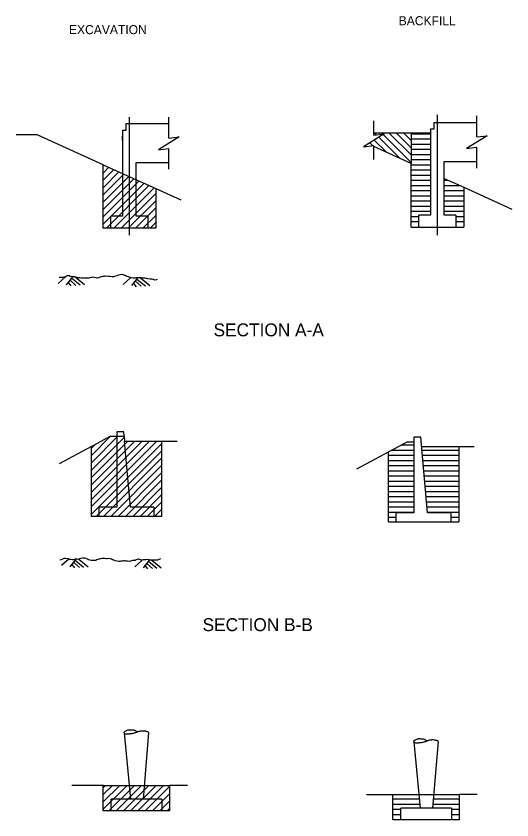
# Model space of a CAD drawing. Extents: x 889 to 1035, y 261 to 772.
# Drawn here: x 889.2 to 953.3, y 667.6 to 771.4 of the extents above; entities that cross this region are included whole.
import ezdxf

# ---------------------------------------------------------------- set-up
doc = ezdxf.new("R2010")
doc.units = 0
for name, color, linetype in [('pp_PRESENTATION', 7, 'Continuous'), ('rd_EARTHWORK', 7, 'Continuous'), ('rd_EARTHWORK-anno', 7, 'Continuous'), ('rd_EXCAVATION-DITCH', 7, 'Continuous')]:
    doc.layers.add(name, color=color, linetype=linetype)

msp = doc.modelspace()

# ---------------------------------------------------------------- linework, layer by layer
at = {"layer": 'pp_PRESENTATION'}
for p, q in [((908.95, 757.36), (908.95, 758.32)), ((935.46, 756), (935.46, 757.83)), ((948.73, 757.51), (948.73, 758.47)), ((948.73, 755.76), (948.73, 757.59)), ((908.95, 755.6), (908.95, 757.44)), ((935.46, 752.83), (935.46, 754.67)), ((908.95, 752.44), (908.95, 754.27)), ((948.73, 752.59), (948.73, 754.42)), ((908.95, 751.6), (908.95, 752.44)), ((948.73, 751.75), (948.73, 752.59)), ((895.6, 737.68), (894.65, 736.83)), ((896.5, 737.68), (895.72, 736.68)), ((895.97, 736.97), (896.31, 736.55)), ((896.23, 737.25), (896.96, 736.59)), ((896.42, 737.53), (897.5, 736.65)), ((896.86, 737.68), (898.07, 736.69)), ((904.03, 737.57), (903.08, 736.72)), ((904.93, 737.57), (904.15, 736.57)), ((904.4, 736.85), (904.74, 736.43)), ((904.66, 737.14), (905.39, 736.48)), ((904.85, 737.42), (905.93, 736.54)), ((905.29, 737.56), (906.5, 736.58)), ((896.05, 701.27), (895.11, 700.42)), ((896.96, 701.27), (896.18, 700.27)), ((896.42, 700.55), (896.77, 700.13)), ((896.68, 700.84), (897.42, 700.18)), ((896.88, 701.12), (897.96, 700.24)), ((897.32, 701.26), (898.53, 700.28)), ((905.51, 701.13), (904.56, 700.28)), ((906.41, 701.13), (905.63, 700.13)), ((906.13, 700.71), (906.87, 700.04)), ((906.33, 700.98), (907.41, 700.1)), ((906.77, 701.13), (907.98, 700.15)), ((905.88, 700.42), (906.22, 700))]:
    msp.add_line(p, q, dxfattribs=at)
for points in [[(908.95, 755.6), (910.28, 755.77), (907.61, 754.1), (908.95, 754.27)], [(935.46, 756), (936.79, 756.17), (934.12, 754.5), (935.46, 754.67)], [(948.73, 755.76), (950.06, 755.92), (947.4, 754.26), (948.73, 754.42)]]:
    msp.add_lwpolyline(points, dxfattribs=at)
at = {"layer": 'rd_EARTHWORK'}
for p, q in [((943.67, 743.08), (943.67, 758.6)), ((903.89, 743.08), (903.89, 758.33)), ((943.25, 757.63), (948.73, 757.63)), ((943.25, 756.79), (943.25, 757.63)), ((902.99, 756.63), (902.99, 745.53)), ((902.99, 756.63), (903.46, 756.63)), ((903.46, 757.48), (908.95, 757.48)), ((903.46, 756.63), (903.46, 757.48)), ((942.78, 756.79), (942.78, 745.68)), ((942.78, 756.79), (943.25, 756.79)), ((891.96, 756.04), (889.23, 756.04)), ((900.47, 752.18), (891.96, 756.04)), ((902.99, 755.3), (902.99, 755.84)), ((935.46, 756.31), (940.26, 756.31)), ((940.25, 756.31), (940.25, 752.35)), ((940.26, 756.31), (942.78, 756.31)), ((940.25, 752.34), (935.46, 754.51)), ((904.76, 752.44), (908.95, 752.44)), ((904.76, 750.24), (904.76, 752.44)), ((944.54, 752.59), (948.73, 752.59)), ((944.54, 750.39), (944.54, 752.59)), ((900.47, 743.97), (900.47, 752.18)), ((900.47, 752.18), (904.8, 750.22)), ((940.25, 744.12), (940.25, 752.35)), ((944.54, 745.68), (944.54, 750.39)), ((944.54, 750.39), (947.05, 749.26)), ((904.76, 745.53), (904.76, 750.24)), ((904.8, 750.22), (907.27, 749.1)), ((947.05, 749.26), (953.28, 746.44)), ((947.05, 749.26), (947.05, 744.12)), ((907.27, 749.1), (910.51, 747.63)), ((907.27, 749.1), (907.27, 743.97)), ((902.99, 745.53), (901.47, 745.53)), ((901.47, 743.97), (901.47, 745.53)), ((906.27, 745.53), (904.76, 745.53)), ((906.27, 745.53), (906.27, 743.97)), ((942.78, 745.68), (941.25, 745.68)), ((941.25, 744.12), (941.25, 745.68)), ((946.05, 745.68), (944.54, 745.68)), ((946.05, 745.68), (946.05, 744.12)), ((940.25, 744.12), (947.05, 744.12)), ((907.27, 743.97), (900.47, 743.97)), ((898.96, 715.81), (901.39, 717.12)), ((901.39, 717.12), (903.19, 717.12)), ((902.23, 717.69), (902.23, 707.95)), ((903.13, 717.69), (902.23, 717.69)), ((903.19, 717.12), (903.13, 717.7)), ((903.19, 717.12), (903.24, 716.49)), ((904.01, 707.95), (903.24, 716.49)), ((903.24, 716.49), (908.03, 716.49)), ((908.03, 716.49), (910.02, 716.49)), ((908.03, 716.49), (908.03, 706.77)), ((939.77, 716.42), (933.18, 712.88)), ((939.77, 716.42), (940.61, 716.42)), ((940.61, 716.99), (940.61, 707.25)), ((941.51, 716.99), (940.61, 716.99)), ((942.39, 707.25), (941.51, 717)), ((898.96, 715.81), (894.81, 713.58)), ((898.96, 706.77), (898.96, 715.81)), ((937.33, 706.07), (937.33, 715.11)), ((941.62, 715.79), (948.39, 715.79)), ((946.4, 715.79), (946.4, 706.07)), ((902.23, 707.95), (899.96, 707.95)), ((899.96, 706.77), (899.96, 707.95)), ((907.03, 707.95), (904.01, 707.95)), ((907.03, 707.95), (907.03, 706.77)), ((907.26, 706.77), (898.96, 706.77)), ((908.03, 706.77), (907.26, 706.77)), ((940.61, 707.25), (938.33, 707.25)), ((938.33, 706.07), (938.33, 707.25)), ((945.4, 707.25), (942.39, 707.25)), ((945.4, 707.25), (945.4, 706.07)), ((937.33, 706.07), (946.4, 706.07)), ((903.21, 678.84), (904, 670.26)), ((906.33, 678.89), (905.63, 670.26)), ((940.62, 677.68), (941.41, 669.11)), ((943.74, 677.73), (943.03, 669.11)), ((900.52, 672.05), (896.43, 672.05)), ((900.5, 668.75), (900.5, 672.05)), ((900.55, 672.05), (909.08, 672.05)), ((911.37, 672.05), (909.06, 672.05)), ((909.06, 672.05), (909.06, 668.75)), ((934.48, 670.89), (946.48, 670.89)), ((937.91, 667.59), (937.91, 670.89)), ((948.77, 670.89), (946.46, 670.89)), ((946.46, 670.89), (946.46, 667.59)), ((908.06, 670.26), (901.5, 670.26)), ((901.5, 668.75), (901.5, 670.26)), ((908.06, 670.26), (908.06, 668.75)), ((909.06, 668.75), (900.5, 668.75)), ((945.46, 669.11), (938.91, 669.11)), ((938.91, 667.59), (938.91, 669.11)), ((945.46, 669.11), (945.46, 667.59)), ((946.46, 667.59), (937.91, 667.59))]:
    msp.add_line(p, q, dxfattribs=at)
for points in [[(907.45, 737.36), (907.36, 737.31), (907.17, 737.28), (907.06, 737.33), (906.93, 737.36), (906.82, 737.39), (906.64, 737.4), (906.54, 737.4), (906.25, 737.45), (906.1, 737.47), (906.03, 737.48), (905.85, 737.52), (905.73, 737.52), (905.59, 737.55), (905.45, 737.56), (905.33, 737.56), (905.19, 737.57), (905.05, 737.59), (904.93, 737.59), (904.8, 737.58), (904.68, 737.57), (904.57, 737.52), (904.32, 737.52), (904.08, 737.58), (904, 737.61), (903.85, 737.66), (903.75, 737.7), (903.55, 737.75), (903.39, 737.83), (903.22, 737.9), (903.15, 737.92), (902.98, 737.99), (902.68, 737.95), (902.45, 737.92), (902.33, 737.87), (902.27, 737.84), (902.12, 737.77), (901.94, 737.74), (901.81, 737.72), (901.66, 737.72), (901.34, 737.75), (901.15, 737.76), (900.78, 737.78), (900.69, 737.77), (900.62, 737.75), (900.43, 737.73), (900.22, 737.68), (899.96, 737.62), (899.87, 737.59), (899.7, 737.55), (899.57, 737.56), (899.32, 737.62), (899.28, 737.63), (899.1, 737.66), (898.97, 737.61), (898.96, 737.61), (898.75, 737.58), (898.62, 737.54), (898.42, 737.51), (898.25, 737.52), (898.04, 737.53), (897.92, 737.52), (897.8, 737.53), (897.63, 737.54), (897.46, 737.57), (897.3, 737.57), (897.18, 737.59), (897.12, 737.62), (897.01, 737.64), (896.82, 737.68), (896.7, 737.71), (896.52, 737.72), (896.43, 737.72), (896.31, 737.73), (896.21, 737.76), (896.09, 737.81), (896, 737.82), (895.85, 737.83), (895.75, 737.78), (895.6, 737.7), (895.4, 737.65), (895.29, 737.63), (895.07, 737.62), (894.87, 737.63), (894.82, 737.63)], [(907.88, 701.28), (907.67, 701.21), (907.48, 701.13), (907.29, 701.11), (907.17, 701.12), (907.08, 701.12), (906.96, 701.12), (906.81, 701.14), (906.7, 701.14), (906.54, 701.13), (906.41, 701.16), (906.33, 701.16), (906.08, 701.19), (905.94, 701.17), (905.77, 701.16), (905.66, 701.15), (905.39, 701.13), (905.38, 701.13), (905.31, 701.16), (905.16, 701.23), (905.05, 701.27), (904.97, 701.27), (904.87, 701.22), (904.75, 701.16), (904.63, 701.1), (904.49, 701.06), (904.26, 701.07), (903.9, 700.96), (903.62, 700.99), (903.53, 700.99), (903.43, 701), (903.27, 701.04), (903.12, 701.04), (902.96, 701), (902.76, 701), (902.62, 700.97), (902.5, 700.97), (902.28, 700.99), (902.05, 701.04), (901.94, 701.08), (901.76, 701.15), (901.68, 701.18), (901.55, 701.24), (901.42, 701.31), (901.31, 701.34), (901.05, 701.29), (900.92, 701.3), (900.65, 701.33), (900.36, 701.33), (900.18, 701.31), (900.04, 701.28), (899.82, 701.22), (899.6, 701.18), (899.57, 701.09), (899.44, 701.07), (899.22, 701.06), (898.92, 701.07), (898.78, 701.12), (898.59, 701.17), (898.44, 701.26), (898.23, 701.34), (898.08, 701.38), (897.81, 701.37), (897.61, 701.35), (897.42, 701.3), (897.33, 701.27), (897.21, 701.23), (897.06, 701.27), (897, 701.3), (896.85, 701.27), (896.58, 701.18), (896.46, 701.15), (896.3, 701.19), (896.18, 701.23), (895.96, 701.29), (895.92, 701.29), (895.6, 701.34), (895.44, 701.33), (895.28, 701.28), (895.23, 701.23), (894.9, 701.14)]]:
    msp.add_lwpolyline(points, dxfattribs=at)
for points in [[(906.34, 678.9), (906.24, 678.96), (906.09, 679), (905.99, 679.04), (905.88, 679.06), (905.65, 679.06), (905.55, 679.06), (905.42, 679.05), (905.26, 679.05), (905.07, 678.99), (904.91, 678.94), (904.66, 678.84), (904.48, 678.79), (904.26, 678.73), (904.07, 678.7), (903.9, 678.69), (903.75, 678.66), (903.63, 678.65), (903.44, 678.67), (903.32, 678.69), (903.24, 678.74), (903.21, 678.84), (903.21, 678.92), (903.27, 679.02), (903.39, 679.08), (903.51, 679.14), (903.68, 679.21), (903.82, 679.23), (904, 679.24), (904.17, 679.23), (904.31, 679.21), (904.49, 679.19), (904.63, 679.12), (904.71, 679.08), (904.9, 678.95)], [(943.74, 677.74), (943.64, 677.81), (943.5, 677.84), (943.39, 677.88), (943.28, 677.9), (943.05, 677.91), (942.95, 677.91), (942.82, 677.9), (942.66, 677.89), (942.48, 677.84), (942.31, 677.79), (942.06, 677.68), (941.88, 677.63), (941.67, 677.57), (941.47, 677.54), (941.31, 677.53), (941.15, 677.5), (941.03, 677.5), (940.85, 677.51), (940.72, 677.54), (940.65, 677.59), (940.61, 677.68), (940.61, 677.76), (940.67, 677.86), (940.79, 677.92), (940.91, 677.98), (941.08, 678.05), (941.22, 678.08), (941.4, 678.08), (941.57, 678.07), (941.72, 678.05), (941.89, 678.03), (942.03, 677.96), (942.12, 677.92), (942.31, 677.79)]]:
    msp.add_spline(points, degree=3, dxfattribs=at)
at = {"layer": 'rd_EXCAVATION-DITCH'}
for points in [[(935.76, 756.04), (935.48, 756.31)], [(938.8, 753), (936.08, 755.72)], [(936.59, 756.14), (936.42, 756.31)], [(940.25, 752.48), (936.66, 756.08)], [(940.25, 753.43), (937.37, 756.31)], [(940.25, 754.37), (938.31, 756.31)], [(940.25, 755.31), (939.25, 756.31)], [(940.25, 756.25), (940.19, 756.31)], [(940.25, 756.17), (942.78, 756.17)], [(940.25, 755.5), (942.78, 755.5)], [(934.42, 754.54), (934.33, 754.63)], [(935.27, 754.64), (934.92, 754.99)], [(937.07, 753.78), (935.49, 755.36)], [(940.25, 754.83), (942.78, 754.83)], [(940.25, 754.17), (942.78, 754.17)], [(940.25, 753.5), (942.78, 753.5)], [(940.25, 752.83), (942.78, 752.83)], [(900.47, 752.04), (900.57, 752.14)], [(900.47, 751.1), (901.21, 751.84)], [(900.47, 750.16), (901.86, 751.55)], [(940.25, 752.17), (942.78, 752.17)], [(940.25, 751.5), (942.78, 751.5)], [(900.47, 749.21), (902.51, 751.26)], [(900.47, 748.27), (903.16, 750.96)], [(900.47, 747.33), (903.81, 750.67)], [(900.47, 746.38), (904.46, 750.37)], [(940.25, 750.83), (942.78, 750.83)], [(900.47, 745.44), (905.11, 750.08)], [(900.47, 744.5), (905.76, 749.79)], [(900.9, 743.99), (906.4, 749.49)], [(940.25, 750.17), (942.78, 750.17)], [(940.25, 749.5), (942.78, 749.5)], [(944.54, 750.17), (945.05, 750.17)], [(944.54, 749.5), (946.52, 749.5)], [(901.84, 743.99), (907.05, 749.2)], [(902.79, 743.99), (907.27, 748.47)], [(940.25, 748.83), (942.78, 748.83)], [(944.54, 748.83), (947.05, 748.83)], [(903.73, 743.99), (907.27, 747.53)], [(940.25, 748.17), (942.78, 748.17)], [(940.25, 747.5), (942.78, 747.5)], [(944.54, 748.17), (947.05, 748.17)], [(944.54, 747.5), (947.05, 747.5)], [(904.67, 743.99), (907.27, 746.59)], [(940.25, 746.83), (942.78, 746.83)], [(940.25, 746.17), (942.78, 746.17)], [(944.54, 746.83), (947.05, 746.83)], [(944.54, 746.17), (947.05, 746.17)], [(905.61, 743.99), (907.27, 745.64)], [(940.25, 745.5), (941.25, 745.5)], [(946.05, 745.5), (947.05, 745.5)], [(906.56, 743.99), (907.27, 744.7)], [(940.25, 744.83), (941.25, 744.83)], [(946.05, 744.83), (947.05, 744.83)], [(898.96, 713.68), (902.39, 717.12)], [(898.96, 714.63), (901.45, 717.12)], [(898.96, 712.74), (903.2, 716.98)], [(898.96, 708.03), (907.42, 716.49)], [(898.96, 708.97), (906.48, 716.49)], [(898.96, 709.91), (905.54, 716.49)], [(898.96, 710.86), (904.59, 716.49)], [(898.96, 711.8), (903.65, 716.49)], [(898.96, 707.08), (908.03, 716.16)], [(898.96, 715.57), (899.48, 716.09)], [(899.58, 706.77), (908.03, 715.21)], [(937.73, 715.33), (940.61, 715.33)], [(938.97, 716), (940.61, 716)], [(941.66, 715.33), (946.4, 715.33)], [(900.53, 706.77), (908.03, 714.27)], [(937.33, 714.66), (940.61, 714.66)], [(937.33, 714), (940.61, 714)], [(941.72, 714.66), (946.4, 714.66)], [(941.78, 714), (946.4, 714)], [(901.47, 706.77), (908.03, 713.33)], [(937.33, 713.33), (940.61, 713.33)], [(941.84, 713.33), (946.4, 713.33)], [(902.41, 706.77), (908.03, 712.39)], [(937.33, 712.66), (940.61, 712.66)], [(937.33, 712), (940.61, 712)], [(941.9, 712.66), (946.4, 712.66)], [(941.96, 712), (946.4, 712)], [(903.35, 706.77), (908.03, 711.44)], [(937.33, 711.33), (940.61, 711.33)], [(942.02, 711.33), (946.4, 711.33)], [(904.3, 706.77), (908.03, 710.5)], [(937.33, 710.66), (940.61, 710.66)], [(937.33, 710), (940.61, 710)], [(942.08, 710.66), (946.4, 710.66)], [(942.14, 710), (946.4, 710)], [(905.24, 706.77), (908.03, 709.56)], [(937.33, 709.33), (940.61, 709.33)], [(942.2, 709.33), (946.4, 709.33)], [(906.18, 706.77), (908.03, 708.61)], [(937.33, 708.66), (940.61, 708.66)], [(937.33, 708), (940.61, 708)], [(942.26, 708.66), (946.4, 708.66)], [(942.32, 708), (946.4, 708)], [(907.13, 706.77), (908.03, 707.67)], [(937.33, 707.33), (940.61, 707.33)], [(942.38, 707.33), (946.4, 707.33)], [(937.33, 706.66), (938.33, 706.66)], [(945.4, 706.66), (946.4, 706.66)], [(900.5, 668.99), (903.56, 672.05)], [(900.5, 669.93), (902.62, 672.05)], [(900.5, 670.87), (901.68, 672.05)], [(900.5, 671.82), (900.73, 672.05)], [(901.2, 668.75), (904.51, 672.05)], [(902.15, 668.75), (905.45, 672.05)], [(903.09, 668.75), (906.39, 672.05)], [(904.03, 668.75), (907.33, 672.05)], [(904.98, 668.75), (908.28, 672.05)], [(905.92, 668.75), (909.06, 671.89)], [(906.86, 668.75), (909.06, 670.95)], [(907.8, 668.75), (909.06, 670.01)], [(937.91, 670.31), (941.3, 670.31)], [(937.91, 669.64), (941.38, 669.64)], [(943.07, 669.64), (946.46, 669.64)], [(943.13, 670.31), (946.46, 670.31)], [(908.75, 668.75), (909.06, 669.06)], [(937.91, 668.98), (938.91, 668.98)], [(937.91, 668.31), (938.91, 668.31)], [(945.46, 668.98), (946.46, 668.98)], [(945.46, 668.31), (946.46, 668.31)]]:
    msp.add_lwpolyline(points, dxfattribs=at)

# ---------------------------------------------------------------- texts
at = {"layer": 'rd_EARTHWORK-anno'}
for s, p in [('BACKFILL', (938.65, 770.18)), ('EXCAVATION', (896.06, 769.03))]:
    msp.add_text(s, height=1.167, rotation=0.0168, dxfattribs=at).set_placement(p)
for s, p in [('SECTION A-A', (914.74, 730.02)), ('SECTION B-B', (913.32, 691.96))]:
    msp.add_text(s, height=1.6667, dxfattribs=at).set_placement(p)

doc.saveas('drawing.dxf')
